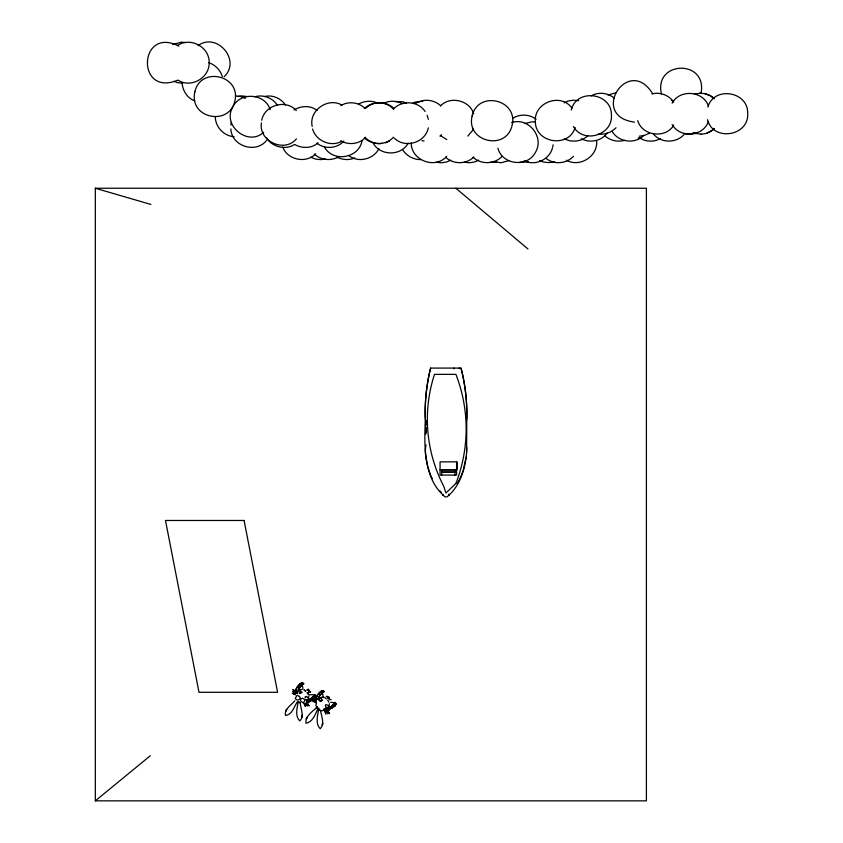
<?xml version="1.0" encoding="UTF-8"?>
<svg xmlns="http://www.w3.org/2000/svg" width="843" height="843" viewBox="0 0 843 843"><rect width="100%" height="100%" fill="white"/><g stroke="black" fill="none" stroke-linecap="round" stroke-linejoin="round"><path stroke-width="1.26" d="M297.758 691.239L298.517 688.921L302.152 692.556M298.443 691.408L298.454 690.628M306.662 703.21L309.139 705.886L307.453 703.094L307.031 699.669M318.907 699.216L319.413 697.172M325.999 708.921L329.602 713.694L327.906 710.902L327.495 707.477M296.083 693.209L296.104 692.556M335.398 704.516L335.156 702.356L335.935 704.01L334.861 705.781L336.02 704.263L335.145 703.051M301.446 683.083L303.754 683.842L302.7 683.652L299.876 687.877L298.875 687.719M322.542 692.24L323.196 691.439L320.224 695.064M466.611 452.291L466.769 447.443M466.611 453.134L466.769 419.013A184.016 184.016 0 0 0 465.673 393.228L465.136 388.971A178.505 178.505 0 0 0 461.005 368.085L430.625 368.085A178.621 178.621 0 0 0 426.674 388.992L426.179 393.249A183.848 183.848 0 0 0 425.283 417.938M314.355 694.853L315.387 695.117L315.472 696.202L314.397 697.972L315.366 696.402L314.439 694.706M335.114 705.054L334.861 705.781L335.82 704.211L335.019 702.451L335.208 703.505L327.505 708.773L327.906 710.923L327.474 708.721M295.767 690.48C296.125 685.464 302.163 685.37 298.306 689.532M230.898 125.049L231.151 122.435M261.456 122.857C258.348 141.234 284.47 153.268 296.441 138.874M466.495 453.502C465.273 469.245 459.677 486.537 447.148 496.748A3.888 3.888 0 0 1 444.925 496.748C422.901 478.16 424.324 444.999 425.315 419.013M552.829 146.945L553.04 144.817M596.675 141.445C597.613 156.598 579.615 167.757 566.454 160.191M701.144 92.835C707.108 58.978 653.409 60.685 661.502 94.089M325.282 709.1L325.893 714.274L323.786 708.931M308.97 695.875L308.043 699.153M329.423 703.684L328.549 707.519M301.72 683.441C300.919 684.052 302.479 685.412 302.732 683.631M300.382 703.62C300.73 709.047 304.576 716.434 299.781 720.913C294.734 716.076 297.157 707.814 298.211 701.776L298.043 702.619L298.222 701.65M320.34 710.459C321.478 715.444 324.934 724.063 320.245 728.721C314.861 723.6 317.98 714.295 318.812 708.383M295.788 690.385L296.009 692.198M302.268 715.085L301.973 717.256L302.194 715.623M321.32 691.65L321.868 690.912C325.598 692.177 316.589 691.471 320.013 695.717C318.57 692.735 316.62 694.653 316.294 699.658M322.721 722.894L322.437 725.064L322.658 723.431M307.031 692.514L308.348 694.284M335.092 703.136L335.567 704.01M318.749 709.058L318.506 710.428L318.686 709.458M466.147 457.106L463.271 469.93M323.185 697.783L322.469 691.903M328.075 707.562L327.379 709.005M328.412 708.162L328.591 707.519M328.875 702.093L327.653 700.133M334.313 704.579C336.515 701.934 332.469 704.453 334.302 704.474M297.073 702.219C293.965 706.855 292.131 714.79 285.492 715.454C284.08 709.037 291.425 705.033 294.85 700.765M298.696 686.508L297.979 686.328L298.454 687.519M322.616 700.364L318.97 696.729L318.222 699.047L319.328 700.565M426.105 444.967C424.166 451.974 426.421 459.54 427.78 466.527M304.049 689.985L305.356 691.028M305.935 696.813L305.524 697.698M314.871 696.118L314.144 696.687L314.608 698.057L314.492 697.013L314.397 697.972L315.567 696.455L314.924 695.138M261.709 120.243C264.607 105.059 285.935 98.863 296.272 110.549M361.974 141.118C358.654 158.358 333.206 162.53 324.544 147.262M428.339 127.862C425.325 142.741 405.051 148.863 394.292 138.147M473.376 128.389L472.617 130.391L467.833 136.102M552.45 147.947C549.488 159.717 534.936 166.292 524.146 160.739M571.28 110.033C576.327 88.072 611.797 92.561 611.417 115.07C612.966 135.207 583.324 144.164 573.451 126.545M575.116 127.388C569.236 148.516 534.947 143.236 535.368 121.35C533.84 102.361 561.227 92.393 571.965 108.21M461.69 474.367L462.933 471.068M707.92 107.05C713.8 85.923 748.089 91.202 747.678 113.088C749.448 136.144 713.199 142.098 707.498 119.685M708.457 121.424C703.273 136.682 680.069 138.494 672.156 124.564M335.419 704.485C334.808 705.18 333.354 703.747 335.219 703.473M314.281 697.161C315.208 697.625 309.961 703.03 306.747 702.63M334.745 704.969L335.704 703.831M316.494 702.609L315.862 705.57L318.401 708.984L321.025 710.733L322.711 710.67L327.274 708.183M318.085 708.236L317.695 709.132L318.032 708.341C315.503 713.926 312.837 722.114 305.946 723.262C305.029 716.181 312.616 711.323 317.326 707.108M311.288 699.058C313.311 701.355 309.918 696.529 310.656 699.437M459.825 478.624L461.279 475.463M305.661 699.564L307.21 700.691C312.742 702.135 305.777 693.389 305.008 697.509M328.443 708.162L325.893 710.206M286.472 709.732L285.735 711.207L286.725 709.248M306.936 717.541L306.188 719.016L307.179 717.056M457.148 483.692L459.34 479.678M303.164 683.715L301.963 682.83L300.424 684L301.383 683.905C301.899 680.923 305.25 684.959 302.974 683.547M321.71 691.913L322.943 691.334M378.876 148.8C373.333 159.527 357.832 163.142 348.465 155.333M408.202 143.162C401.152 156.113 380.636 156.113 373.291 143.426M607.202 133.004C601.596 141.076 589.847 143.352 581.291 138.8M672.134 103.173C679.669 89.021 703.062 90.686 708.373 105.849M673.768 125.175C665.58 139 642.313 136.018 637.708 120.654M301.415 683.104L300.424 684L301.151 683.736M311.172 698.636L312.974 696.634L314.176 696.729M301.699 684.548L302.542 683.452L302.005 684.421M322.311 692.103L322.995 691.26C325.672 693.252 322.89 688.605 321.794 691.703L320.877 691.808L322.395 690.638L323.691 691.155L320.804 691.597L321.362 691.639M322.174 692.061L322.679 691.102M322.079 691.892L322.858 690.986L323.828 691.755M299.465 696.529L297.115 695.169L295.271 698.373C296.831 702.029 302.468 698.826 299.36 696.466M300.825 698.699L300.487 700.976L303.406 702.957L305.261 699.753L302.616 698.257L300.782 698.742M426.136 427.601L426.136 428.855M333.396 704.474L332.258 705.602M297.958 691.513L300.677 689.574L302.458 689.363M312.711 698.815L313.438 698.099M318.412 699.321L321.13 697.382L324.049 697.319M333.891 705.907L329.076 710.143L326.652 710.196M224.133 76.724C241.509 60.517 216.967 31.739 198.063 45.596M266.567 140.412C255.956 154.069 231.467 146.176 230.856 128.947M311.857 699.405L312.195 700.301L311.183 700.28M448.687 494.662L449.129 494.24L449.129 495.505M317.242 707.193L316.157 708.131L316.926 707.477M309.086 699.49L307.821 699.996M329.55 707.298L327.505 707.814M314.112 696.539L314.724 695.306L315.113 696.202L314.313 696.803C316.599 694.484 312.658 698.152 314.829 695.359L314.861 695.138M263.701 132.256C248.116 146.903 221.878 125.407 232.763 107.019C240.139 91.476 265.197 93.31 270.192 109.674M318.117 142.762C311.963 148.547 302.31 148.61 295.124 144.722M364.408 108.599C372.069 100.886 385.809 100.781 393.249 108.905M343.87 141.066C337.105 148.695 324.692 149.464 316.81 143.194M365.714 137.23C359.466 144.227 348.749 145.365 340.72 140.886M393.418 137.23C385.999 145.67 372.206 145.407 364.302 137.831M311.952 699.585L307.063 702.63M365.514 108.452C372.964 100.886 386.062 100.981 393.713 108.21M315.672 153.837C306.178 163.816 287.421 160.001 282.763 147.009M393.375 109.126C401.784 99.853 418.297 100.918 425.114 111.529M440.373 105.965C450.194 95.649 469.519 100.169 473.724 113.784M439.93 136.102L441.595 134.743M446.727 156.313C435.23 169.591 411.099 160.476 411.236 142.92M473.798 156.998C466.348 164.554 453.249 164.469 445.599 157.241M502.101 156.313C494.63 164.374 481.047 164.806 473.081 157.241M588.161 135.428C581.997 141.592 571.975 142.794 564.315 138.8M573.546 156.313C566.644 163.679 554.157 164.996 546.264 158.495M616.001 127.788C611.47 132.298 604.905 135.028 598.488 133.942M643.789 135.428C635.011 144.48 618.614 142.277 612.197 131.519M683.873 134.743C676.012 143.352 660.775 143.268 653.494 134.005M714.527 128.463L711.207 131.181L706.318 133.394M714.042 129.148L706.666 133.394L701.028 134.258M95.322 800.85L646.402 800.85L646.402 188.252L95.322 188.252L95.322 800.85L150.233 755.802M313.965 696.318L314.766 695.665M314.313 696.803L315.113 696.202M334.945 704.874L335.061 705.865L334.776 704.548L335.577 703.947L334.766 704.611L334.797 706.308L332.384 707.572M334.555 704.358L335.409 703.673L334.429 704.168M327.147 709.732L327.685 709.3M307.052 690.322L308.633 689.289L306.915 689.848M327.505 698.13L329.097 697.098L327.379 697.656M313.354 696.603L314.492 695.327L313.406 696.581M326.136 696.75L327.179 696.17M426.179 427.201L425.567 428.033L426.105 429.213M301.415 692.524L299.307 692.524M321.151 700.681L321.868 700.333M326.947 709.353L325.946 709.701M172.752 44.521L181.424 42.15L185.281 42.55M177.304 45.596C189.928 36.744 209.106 46.565 209.169 62.045C210.065 77.472 191.466 88.504 178.379 80.38M177.894 80.117C135.723 97.693 138.537 25.48 178.906 46.133M294.049 109.948C300.993 105.681 310.624 105.133 317.126 110.486M340.804 105.565C348.317 101.076 358.507 102.056 364.829 108.21M294.607 144.459C285.324 150.454 271.941 146.935 266.293 137.609M341.836 141.171C331.109 147.493 315.862 140.897 312.605 128.99M358.307 104.247C364.176 100.802 371.658 100.169 377.822 103.215M383.776 103.362C389.508 100.275 396.61 100.76 402.343 103.594M412.459 103.362L415.388 102.035L422.807 101.381M415.799 103.257C423.534 98.515 434.019 99.548 440.668 105.723M339.16 156.556C331.425 161.298 320.941 160.254 314.291 154.079M385.599 142.836L389.508 141.066M354.703 157.883C349.171 160.539 342.532 159.833 337.116 157.209M512.976 118.125C520.015 113.9 529.657 114.047 536.106 119.348M564.167 102.814L568.077 101.044L573.366 100.18L578.698 100.707M524.947 123.499L532.186 121.75L535.389 122.066M591.185 95.849C598.361 91.739 607.982 92.688 614.21 98.146M450.742 160.159L446.843 161.919L441.553 162.783L436.221 162.256M607.866 94.996L616.085 92.804M478.634 160.159L474.725 161.919L469.435 162.783L464.103 162.256M509.183 160.591L500.963 162.783L493.629 161.498M649.458 133.162L644.579 135.365L639.289 136.239M660.501 138.589C653.989 142.267 645.274 142.003 639.215 137.546M307.052 700.965L310.993 698.478L311.752 699.258M301.246 684.116L302.247 683.294L301.668 684.221M426.094 431.258L426.179 430.067M329.529 709.606L325.83 710.691M304.081 689.869L305.577 691.197M426.136 431.637L425.557 430.647L426.115 429.645M308.422 692.345L310.698 691.913L308.496 691.745M237.663 96.576L241.498 95.923L246.651 96.45M254.934 96.787C263.227 94.237 272.626 97.914 277.315 105.133M264.449 96.576C272.394 94.437 281.109 98.368 285.545 105.133M395.114 101.518L402.564 101.697L406.568 103.215M652.039 93.91C660.037 91.792 669.079 95.206 673.694 102.087M382.427 143.352C376.8 144.374 370.815 142.446 366.484 138.779M511.617 122.614C528.213 116.871 544.557 136.819 535.653 151.961C527.981 167.757 502.323 165.207 497.907 148.21M694.442 94.089L700.08 93.215M325.156 158.937L320.92 159.633L315.588 159.095L310.572 157.209M624.631 140.349C617.677 142.33 609.995 140.528 604.642 135.67M496.538 162.098L490.162 162.299M694.822 133.394L689.532 134.258L684.2 133.731M528.213 161.751L519.72 162.299M554.241 161.751L548.951 162.615L543.619 162.088L539.604 160.57M300.888 693.389L300.024 693.504M321.352 701.197L320.403 701.26M308.823 694.716L312.911 694.716L314.376 695.96M330.73 702.377L333.375 702.525L334.84 703.768M319.486 699.469L316.041 699.058L318.243 699.49L313.269 697.361L315.946 699.838M426.421 420.583L425.567 420.583L425.81 422.965L426.073 420.994M426.421 424.282L425.662 424.282C425.567 420.762 425.567 428.223 425.662 424.693L426.421 424.693M426.421 432.227L425.567 432.227L425.567 434.335L425.936 432.638M440.057 469.656L457.106 469.656L457.106 461.859L440.057 461.859L440.078 475.073L456.59 475.073L456.59 461.859M441.69 471.026L454.978 471.026M441.69 472.365L454.978 472.365M315.693 701.903L312.69 701.07L315.809 702.683M297.621 692.83L292.69 691.376L295.514 693.483M328.949 699.553L331.162 699.722M699.732 93.215L705.412 93.752L710.428 95.638L713.905 98.146M671.45 100.496L673.589 100.707M634.494 122.119C588.446 116.176 628.467 54.258 652.619 93.71M701.376 134.258L693.694 132.973M638.214 138.073L641.418 138.389M421.943 140.686L424.071 140.897M420.889 159.633C413.66 159.738 406.705 156.018 402.785 149.938M182.678 83.194L177.525 82.656L173.879 81.307M235.45 95.923L240.603 96.45L245.439 98.346M234.133 136.692C224.048 136.123 215.513 127.198 215.313 117.082M301.984 682.83L302.721 682.904M301.33 683.905L299.897 684.052L298.865 686.771M322.416 690.638L323.185 690.712M298.844 690.006L300.414 690.712L299.96 690.343M298.77 690.501L299.676 690.765M319.297 697.814L320.877 698.52L319.887 697.899M301.646 684.137C298.612 682.978 302.489 685.032 302.5 683.251M327.695 696.898L329.687 698.847M301.741 684.548C302.005 686.55 304.038 682.735 301.847 684.295M301.288 683.367L300.719 683.22C297.316 685.117 295.419 689.574 295.63 693.367M295.25 694.095L292.226 693.262L295.356 694.874M95.322 188.252L150.908 204.438M705.064 93.752L710.08 95.638L714.432 98.768M693.041 132.593L696.044 133.731M446.832 139.548L440.467 135.67M341.921 105.08C328.022 96.924 308.591 110.517 312.195 126.408M208.632 62.656C215.165 64.626 220.265 70.095 222.362 76.513M194.733 100.812C187.272 98.241 182.509 90.517 182.13 82.814M315.967 700.501L313.153 699.184L315.967 701.292M324.998 697.825L326.389 698.879M297.59 693.157L292.816 689.553L295.598 691.249M320.361 701.239L319.434 700.659M299.908 693.431L299.265 693.051M331.71 706.476C330.909 704.6 334.144 709.774 331.331 707.751M298.728 701.776L300.572 702.925M307.758 689.332L309.244 691.091M326.115 707.372L327.664 708.499C334.376 708.7 322.563 700.744 326.03 707.288M455.884 188.252L527.95 248.959M322.205 691.492L321.183 691.028C317.779 692.925 315.872 697.382 316.083 701.176M440.046 490.995L441.5 492.618M320.087 694.853L317.895 699.153M299.634 687.045L300.34 686.824L299.729 687.14M307.305 692.978L307.948 693.81M305.219 703.188L307.316 706.002L306.009 703.188M332.237 707.098L331.457 706.286L330.962 706.719M302.015 684.095L302.995 688.436M303.817 703.347L305.429 706.466L304.597 703.441M299.845 702.525L300.329 703.494M430.805 475.463L432.248 478.624M427.116 115.28L428.349 119.358M324.829 708.879L327.779 713.81L326.336 708.879M430.383 474.367L428.118 467.665M328.37 706.308L328.517 706.898M459.277 368.085L459.424 368.686M454.978 469.656L454.978 475.073M453.808 368.085L453.808 368.865M442.944 494.24L442.944 495.505M441.69 469.656L441.69 475.073M466.759 419.519A187.694 187.694 0 0 0 465.673 393.481L465.146 389.181A181.825 181.825 0 0 0 461.005 368.085M430.625 368.085A181.94 181.94 0 0 0 426.674 389.203L426.179 393.502A187.525 187.525 0 0 0 425.315 419.519M425.968 421.806C425.673 424.071 425.61 419.161 425.968 421.806M425.662 428.023L425.789 428.739L425.662 428.023M194.859 91.919C188.684 118.262 229.222 126.745 234.891 100.96C241.024 75.227 200.381 65.975 194.859 91.919M325.272 709.142L325.061 711.271L325.272 709.142M472.112 116.018C465.768 141.909 506.274 151.392 512.091 125.375C518.434 99.485 477.918 90.001 472.112 116.018M308.812 689.932L308.159 689.627L308.812 689.932M329.276 697.741L328.622 697.435L329.276 697.741M322.353 692.556L323.533 691.713L322.353 692.588M319.349 697.582L318.97 698.499L319.349 697.582M312.974 696.634L311.805 697.793L312.943 696.666M301.731 685.454L300.603 686.592L301.762 685.422M322.184 693.262L321.057 694.4L322.226 693.231M455.894 483.46L445.905 493.029L443.829 486.443A145.175 145.175 0 0 1 434.482 374.355L455.894 374.355A150.36 150.36 0 0 1 455.894 483.46M308.791 699.49L307.758 699.932L308.791 699.49M329.244 707.298L328.222 707.741L329.244 707.298M244.08 520.468L165.491 520.468L199.001 692.293L277.589 692.293L244.08 520.468M307.453 703.094L307.021 700.912L307.453 703.115M315.577 696.444L315.493 695.675L315.567 696.413M336.03 704.221L335.946 703.452L336.03 704.221"/></g></svg>
